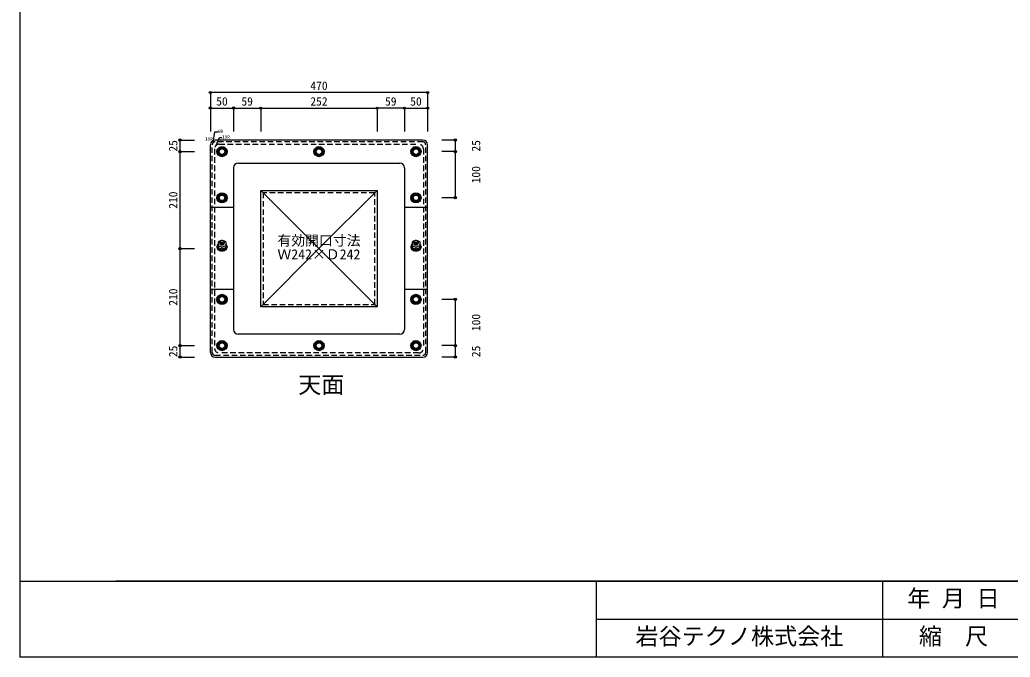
# Model space of a CAD drawing. Units: millimetres at full size, sheet at 1:10. Extents: x -10475 to 9199, y -10092 to 10143.
# Drawn here: x -6012 to -3867, y 6756 to 8136 of the extents above; entities that cross this region are included whole.
import ezdxf
from ezdxf.enums import TextEntityAlignment as Align

# ---------------------------------------------------------------- set-up
doc = ezdxf.new("R2010")
doc.units = ezdxf.units.MM
doc.header["$LTSCALE"] = 10
doc.header["$PDMODE"] = 32
doc.header["$PDSIZE"] = 5
doc.linetypes.add('DASHED1', pattern=[1.8, 1.2, -0.6])
for name, color, linetype in [('0-0_FRP', 7, 'Continuous'), ('0-3_開口寸法', 2, 'DASHED1'), ('0-8_FRP寸法', 3, 'Continuous'), ('0-F_図面枠', 7, 'Continuous')]:
    doc.layers.add(name, color=color, linetype=linetype)
doc.styles.add('ＭＳ ゴシック', font='')
doc.styles.get('ＭＳ ゴシック').set_extended_font_data('MS Gothic')

msp = doc.modelspace()

# ---------------------------------------------------------------- linework, layer by layer
at = {"layer": '0-0_FRP', "color": 4}
for p, q in [((-5138.76, 7875.75), (-5588.76, 7875.75)), ((-5598.76, 7415.75), (-5598.76, 7865.75)), ((-5128.76, 7415.75), (-5128.76, 7865.75)), ((-5548.76, 7815.75), (-5548.76, 7465.75)), ((-5538.76, 7825.75), (-5188.76, 7825.75)), ((-5178.76, 7815.75), (-5178.76, 7465.75)), ((-5489.76, 7766.75), (-5237.76, 7514.75)), ((-5363.76, 7640.75), (-5237.76, 7766.75)), ((-5237.76, 7766.75), (-5237.76, 7514.75)), ((-5598.76, 7730.35), (-5548.76, 7730.35)), ((-5178.76, 7730.35), (-5128.76, 7730.35)), ((-5582.81, 7646.65), (-5582.81, 7645.03)), ((-5570.02, 7640.27), (-5570.47, 7640.72)), ((-5570.02, 7640.27), (-5570.17, 7638.6)), ((-5569.26, 7638.96), (-5570.09, 7639.53)), ((-5569.08, 7640.66), (-5569.58, 7641.13)), ((-5569.08, 7640.66), (-5569.26, 7638.96)), ((-5564.71, 7646.65), (-5564.71, 7645.03)), ((-5363.76, 7640.75), (-5489.76, 7514.75)), ((-5162.81, 7646.65), (-5162.81, 7645.03)), ((-5150.02, 7640.27), (-5150.47, 7640.72)), ((-5150.02, 7640.27), (-5150.17, 7638.6)), ((-5149.26, 7638.96), (-5150.09, 7639.53)), ((-5149.08, 7640.66), (-5149.58, 7641.13)), ((-5149.08, 7640.66), (-5149.26, 7638.96)), ((-5144.71, 7646.65), (-5144.71, 7645.03)), ((-5598.76, 7552.69), (-5548.76, 7552.69)), ((-5178.76, 7552.69), (-5128.76, 7552.69)), ((-5237.76, 7514.75), (-5489.76, 7514.75)), ((-5188.76, 7455.75), (-5538.76, 7455.75)), ((-5588.76, 7405.75), (-5138.76, 7405.75))]:
    msp.add_line(p, q, dxfattribs=at)
at = {"layer": '0-0_FRP', "linetype": 'DASHED1'}
for p, q in [((-5138.76, 7871.75), (-5588.76, 7871.75)), ((-5594.76, 7415.75), (-5594.76, 7865.75)), ((-5589.76, 7856.75), (-5589.76, 7424.75)), ((-5579.76, 7866.75), (-5147.76, 7866.75)), ((-5137.76, 7856.75), (-5137.76, 7424.75)), ((-5132.76, 7415.75), (-5132.76, 7865.75)), ((-5588.76, 7409.75), (-5138.76, 7409.75)), ((-5147.76, 7414.75), (-5579.76, 7414.75))]:
    msp.add_line(p, q, dxfattribs=at)
at = {"layer": '0-0_FRP'}
for p, q in [((-5565.76, 7655.31), (-5569.89, 7657.23)), ((-5565.76, 7655.31), (-5565.76, 7642.92)), ((-5145.76, 7655.31), (-5149.89, 7657.23)), ((-5145.76, 7655.31), (-5145.76, 7642.92)), ((-5578.76, 7654.83), (-5578.76, 7652.49)), ((-5573.76, 7644.1), (-5573.76, 7639.18)), ((-5573.76, 7639.18), (-5565.76, 7642.92)), ((-5568.76, 7654.83), (-5568.76, 7652.49)), ((-5158.76, 7654.83), (-5158.76, 7652.49)), ((-5153.76, 7644.1), (-5153.76, 7639.18)), ((-5153.76, 7639.18), (-5145.76, 7642.92)), ((-5148.76, 7654.83), (-5148.76, 7652.49))]:
    msp.add_line(p, q, dxfattribs=at)
at = {"layer": '0-0_FRP', "color": 3}
for p, q in [((-5584.76, 7645.03), (-5584.76, 7643.99)), ((-5562.76, 7645.03), (-5562.76, 7643.99)), ((-5164.76, 7645.03), (-5164.76, 7643.99)), ((-5142.76, 7645.03), (-5142.76, 7643.99))]:
    msp.add_line(p, q, dxfattribs=at)
at = {"layer": '0-0_FRP'}
for points in [[(-5578.38, 7858.75), (-5583, 7850.75), (-5578.38, 7842.75), (-5569.14, 7842.75), (-5564.53, 7850.75), (-5569.14, 7858.75)], [(-5368.38, 7858.75), (-5373, 7850.75), (-5368.38, 7842.75), (-5359.14, 7842.75), (-5354.53, 7850.75), (-5359.14, 7858.75)], [(-5158.38, 7858.75), (-5163, 7850.75), (-5158.38, 7842.75), (-5149.14, 7842.75), (-5144.53, 7850.75), (-5149.14, 7858.75)], [(-5578.38, 7758.75), (-5583, 7750.75), (-5578.38, 7742.75), (-5569.14, 7742.75), (-5564.53, 7750.75), (-5569.14, 7758.75)], [(-5158.38, 7758.75), (-5163, 7750.75), (-5158.38, 7742.75), (-5149.14, 7742.75), (-5144.53, 7750.75), (-5149.14, 7758.75)], [(-5578.38, 7538.75), (-5583, 7530.75), (-5578.38, 7522.75), (-5569.14, 7522.75), (-5564.53, 7530.75), (-5569.14, 7538.75)], [(-5158.38, 7538.75), (-5163, 7530.75), (-5158.38, 7522.75), (-5149.14, 7522.75), (-5144.53, 7530.75), (-5149.14, 7538.75)], [(-5578.38, 7438.75), (-5583, 7430.75), (-5578.38, 7422.75), (-5569.14, 7422.75), (-5564.53, 7430.75), (-5569.14, 7438.75)], [(-5368.38, 7438.75), (-5373, 7430.75), (-5368.38, 7422.75), (-5359.14, 7422.75), (-5354.53, 7430.75), (-5359.14, 7438.75)], [(-5158.38, 7438.75), (-5163, 7430.75), (-5158.38, 7422.75), (-5149.14, 7422.75), (-5144.53, 7430.75), (-5149.14, 7438.75)]]:
    msp.add_lwpolyline(points, close=True, dxfattribs=at)
at = {"layer": '0-0_FRP', "color": 4}
msp.add_lwpolyline([(-5489.76, 7514.75), (-5489.76, 7766.75), (-5237.76, 7766.75)], dxfattribs=at)
at = {"layer": '0-0_FRP'}
for points in [[(-5577.64, 7657.23), (-5581.76, 7655.31), (-5581.76, 7642.92), (-5573.76, 7639.18)], [(-5572.7, 7658.55), (-5573.76, 7659.04), (-5574.82, 7658.55)], [(-5157.64, 7657.23), (-5161.76, 7655.31), (-5161.76, 7642.92), (-5153.76, 7639.18)], [(-5152.7, 7658.55), (-5153.76, 7659.04), (-5154.82, 7658.55)], [(-5581.76, 7647.83), (-5573.76, 7644.1), (-5565.76, 7647.83)], [(-5161.76, 7647.83), (-5153.76, 7644.1), (-5145.76, 7647.83)]]:
    msp.add_lwpolyline(points, dxfattribs=at)
at = {"layer": '0-0_FRP', "color": 3}
for centre in [(-5573.76, 7850.75), (-5363.76, 7850.75), (-5153.76, 7850.75), (-5573.76, 7750.75), (-5153.76, 7750.75), (-5573.76, 7530.75), (-5153.76, 7530.75), (-5573.76, 7430.75), (-5363.76, 7430.75), (-5153.76, 7430.75)]:
    msp.add_circle(centre, 11, dxfattribs=at)
at = {"layer": '0-0_FRP'}
for centre, radius in [((-5573.76, 7850.75), 8), ((-5573.76, 7850.75), 6), ((-5363.76, 7850.75), 8), ((-5363.76, 7850.75), 6), ((-5153.76, 7850.75), 8), ((-5153.76, 7850.75), 6), ((-5573.76, 7750.75), 8), ((-5573.76, 7750.75), 6), ((-5153.76, 7750.75), 8), ((-5153.76, 7750.75), 6), ((-5573.76, 7530.75), 8), ((-5573.76, 7530.75), 6), ((-5153.76, 7530.75), 8), ((-5153.76, 7530.75), 6), ((-5573.76, 7430.75), 8), ((-5573.76, 7430.75), 6), ((-5363.76, 7430.75), 8), ((-5363.76, 7430.75), 6), ((-5153.76, 7430.75), 8), ((-5153.76, 7430.75), 6)]:
    msp.add_circle(centre, radius, dxfattribs=at)
at = {"layer": '0-0_FRP', "color": 4}
for centre, radius, start, end in [((-5588.76, 7865.75), 10, 90, 180), ((-5138.76, 7865.75), 10, 0, 90), ((-5573.76, 7850.75), 9.05, 122.126, 177.874), ((-5573.76, 7850.75), 9.05, 182.126, 237.874), ((-5573.76, 7850.75), 9.05, 62.126, 117.874), ((-5573.76, 7850.75), 9.05, 2.126, 57.874), ((-5573.76, 7850.75), 9.05, 302.126, 357.874), ((-5363.76, 7850.75), 9.05, 122.126, 177.874), ((-5363.76, 7850.75), 9.05, 182.126, 237.874), ((-5363.76, 7850.75), 9.05, 62.126, 117.874), ((-5363.76, 7850.75), 9.05, 2.126, 57.874), ((-5363.76, 7850.75), 9.05, 302.126, 357.874), ((-5153.76, 7850.75), 9.05, 122.126, 177.874), ((-5153.76, 7850.75), 9.05, 182.126, 237.874), ((-5153.76, 7850.75), 9.05, 62.126, 117.874), ((-5153.76, 7850.75), 9.05, 2.126, 57.874), ((-5153.76, 7850.75), 9.05, 302.126, 357.874), ((-5573.76, 7850.75), 9.05, 242.126, 297.874), ((-5363.76, 7850.75), 9.05, 242.126, 297.874), ((-5153.76, 7850.75), 9.05, 242.126, 297.874), ((-5538.76, 7815.75), 10, 90, 180), ((-5188.76, 7815.75), 10, 0, 90), ((-5573.76, 7750.75), 9.05, 122.126, 177.874), ((-5573.76, 7750.75), 9.05, 182.126, 237.874), ((-5573.76, 7750.75), 9.05, 62.126, 117.874), ((-5573.76, 7750.75), 9.05, 242.126, 297.874), ((-5573.76, 7750.75), 9.05, 2.126, 57.874), ((-5573.76, 7750.75), 9.05, 302.126, 357.874), ((-5153.76, 7750.75), 9.05, 122.126, 177.874), ((-5153.76, 7750.75), 9.05, 182.126, 237.874), ((-5153.76, 7750.75), 9.05, 62.126, 117.874), ((-5153.76, 7750.75), 9.05, 242.126, 297.874), ((-5153.76, 7750.75), 9.05, 2.126, 57.874), ((-5153.76, 7750.75), 9.05, 302.126, 357.874), ((-5573.76, 7530.75), 9.05, 122.126, 177.874), ((-5573.76, 7530.75), 9.05, 182.126, 237.874), ((-5573.76, 7530.75), 9.05, 62.126, 117.874), ((-5573.76, 7530.75), 9.05, 2.126, 57.874), ((-5573.76, 7530.75), 9.05, 302.126, 357.874), ((-5153.76, 7530.75), 9.05, 122.126, 177.874), ((-5153.76, 7530.75), 9.05, 182.126, 237.874), ((-5153.76, 7530.75), 9.05, 62.126, 117.874), ((-5153.76, 7530.75), 9.05, 2.126, 57.874), ((-5153.76, 7530.75), 9.05, 302.126, 357.874), ((-5573.76, 7530.75), 9.05, 242.126, 297.874), ((-5153.76, 7530.75), 9.05, 242.126, 297.874), ((-5538.76, 7465.75), 10, 180, 270), ((-5188.76, 7465.75), 10, 270, 0), ((-5573.76, 7430.75), 9.05, 122.126, 177.874), ((-5573.76, 7430.75), 9.05, 182.126, 237.874), ((-5573.76, 7430.75), 9.05, 62.126, 117.874), ((-5573.76, 7430.75), 9.05, 242.126, 297.874), ((-5573.76, 7430.75), 9.05, 2.126, 57.874), ((-5573.76, 7430.75), 9.05, 302.126, 357.874), ((-5363.76, 7430.75), 9.05, 122.126, 177.874), ((-5363.76, 7430.75), 9.05, 182.126, 237.874), ((-5363.76, 7430.75), 9.05, 62.126, 117.874), ((-5363.76, 7430.75), 9.05, 242.126, 297.874), ((-5363.76, 7430.75), 9.05, 2.126, 57.874), ((-5363.76, 7430.75), 9.05, 302.126, 357.874), ((-5153.76, 7430.75), 9.05, 122.126, 177.874), ((-5153.76, 7430.75), 9.05, 182.126, 237.874), ((-5153.76, 7430.75), 9.05, 62.126, 117.874), ((-5153.76, 7430.75), 9.05, 242.126, 297.874), ((-5153.76, 7430.75), 9.05, 2.126, 57.874), ((-5153.76, 7430.75), 9.05, 302.126, 357.874), ((-5588.76, 7415.75), 10, 180, 270), ((-5138.76, 7415.75), 10, 270, 0)]:
    msp.add_arc(centre, radius, start, end, dxfattribs=at)
at = {"layer": '0-0_FRP', "linetype": 'DASHED1'}
for centre, radius, start, end in [((-5588.76, 7865.75), 6, 90, 180), ((-5138.76, 7865.75), 6, 0, 90), ((-5579.76, 7856.75), 10, 90, 180), ((-5147.76, 7856.75), 10, 0, 90), ((-5579.76, 7424.75), 10, 180, 270), ((-5147.76, 7424.75), 10, 270, 0), ((-5588.76, 7415.75), 6, 180, 270), ((-5138.76, 7415.75), 6, 270, 0)]:
    msp.add_arc(centre, radius, start, end, dxfattribs=at)
at = {"layer": '0-0_FRP'}
for centre, major_axis in [((-5573.76, 7654.83), (-5, 0)), ((-5573.76, 7655.8), (-3.5, 0)), ((-5153.76, 7654.83), (-5, 0)), ((-5153.76, 7655.8), (-3.5, 0))]:
    msp.add_ellipse(centre, major_axis=major_axis, ratio=0.761243, dxfattribs=at)
at = {"layer": '0-0_FRP', "color": 3}
for centre, start_param, end_param in [((-5573.76, 7645.03), 5.5267289, 10.1812343), ((-5573.76, 7643.99), 6.2831853, 9.424778), ((-5153.76, 7645.03), 5.5267289, 10.1812343), ((-5153.76, 7643.99), 6.2831853, 9.424778)]:
    msp.add_ellipse(centre, major_axis=(-11, 0), ratio=0.761243, start_param=start_param, end_param=end_param, dxfattribs=at)
at = {"layer": '0-0_FRP', "color": 4}
for centre, start_param, end_param in [((-5573.76, 7646.65), 5.7966923, 6.7696783), ((-5573.76, 7645.03), 6.2831853, 8.2623156), ((-5573.76, 7646.65), 0.6086833, 1.4470315), ((-5573.76, 7646.65), 1.6945612, 1.9968055), ((-5573.76, 7645.03), 2.0916461, 3.1415927), ((-5573.76, 7646.65), 2.1143184, 2.5329093), ((-5573.76, 7646.65), 2.6550996, 3.6280857), ((-5153.76, 7646.65), 5.7966923, 6.7696783), ((-5153.76, 7645.03), 6.2831853, 8.2623156), ((-5153.76, 7646.65), 0.6086833, 1.4470315), ((-5153.76, 7646.65), 1.6945612, 1.9968055), ((-5153.76, 7645.03), 2.0916461, 3.1415927), ((-5153.76, 7646.65), 2.1143184, 2.5329093), ((-5153.76, 7646.65), 2.6550996, 3.6280857)]:
    msp.add_ellipse(centre, major_axis=(-9.05, 0), ratio=0.773861, start_param=start_param, end_param=end_param, dxfattribs=at)
at = {"layer": '0-0_FRP'}
for centre in [(-5573.76, 7652.49), (-5153.76, 7652.49)]:
    msp.add_ellipse(centre, major_axis=(-5, 0), ratio=0.761243, start_param=6.2828527, end_param=9.4251105, dxfattribs=at)
at = {"layer": '0-3_開口寸法', "color": 3}
for p, q in [((-5484.76, 7761.75), (-5484.76, 7519.75)), ((-5242.76, 7761.75), (-5484.76, 7761.75)), ((-5242.76, 7519.75), (-5242.76, 7761.75)), ((-5484.76, 7519.75), (-5242.76, 7519.75))]:
    msp.add_line(p, q, dxfattribs=at)
at = {"layer": '0-8_FRP寸法'}
for p, q in [((-5598.76, 7978.72), (-5598.76, 7944.56)), ((-5128.76, 7978.72), (-5128.76, 7944.56)), ((-5598.76, 7944.96), (-5598.76, 7894.56)), ((-5548.76, 7944.96), (-5548.76, 7894.56)), ((-5548.76, 7944.81), (-5548.76, 7894.47)), ((-5489.76, 7944.81), (-5489.76, 7894.47)), ((-5237.76, 7944.81), (-5237.76, 7894.47)), ((-5178.76, 7944.81), (-5178.76, 7894.47)), ((-5178.76, 7944.81), (-5178.76, 7894.47)), ((-5128.76, 7944.81), (-5128.76, 7894.47)), ((-5664.89, 7875.75), (-5633.41, 7875.75)), ((-5068.82, 7875.75), (-5097.89, 7875.75)), ((-5664.89, 7850.75), (-5633.41, 7850.75)), ((-5068.82, 7850.75), (-5097.89, 7850.75)), ((-5068.82, 7850.75), (-5097.89, 7850.75)), ((-5068.82, 7750.75), (-5097.89, 7750.75)), ((-5664.89, 7640.75), (-5633.41, 7640.75)), ((-5068.82, 7530.75), (-5097.89, 7530.75)), ((-5664.89, 7430.75), (-5633.41, 7430.75)), ((-5068.82, 7430.75), (-5097.89, 7430.75)), ((-5068.82, 7430.75), (-5097.89, 7430.75)), ((-5664.89, 7405.75), (-5633.41, 7405.75)), ((-5068.82, 7405.75), (-5097.89, 7405.75))]:
    msp.add_line(p, q, dxfattribs=at)
at = {"layer": '0-8_FRP寸法', "color": 4}
for p, q in [((-5128.76, 7978.72), (-5598.76, 7978.72)), ((-5598.76, 7944.96), (-5548.76, 7944.96)), ((-5548.76, 7944.81), (-5489.76, 7944.81)), ((-5489.76, 7944.81), (-5237.76, 7944.81)), ((-5178.76, 7944.81), (-5237.76, 7944.81)), ((-5178.76, 7944.81), (-5128.76, 7944.81)), ((-5593, 7870.21), (-5589.02, 7893.75)), ((-5589.02, 7893.75), (-5582.97, 7893.75)), ((-5664.89, 7875.75), (-5664.89, 7850.75)), ((-5068.82, 7875.75), (-5068.82, 7850.75)), ((-5664.89, 7850.75), (-5664.89, 7640.75)), ((-5068.82, 7850.75), (-5068.82, 7750.75)), ((-5664.89, 7640.75), (-5664.89, 7430.75)), ((-5068.82, 7530.75), (-5068.82, 7430.75)), ((-5664.89, 7430.75), (-5664.89, 7405.75)), ((-5068.82, 7430.75), (-5068.82, 7405.75))]:
    msp.add_line(p, q, dxfattribs=at)
msp.add_lwpolyline([(-5586.36, 7864.39), (-5579.13, 7881.35), (-5573.97, 7881.35)], dxfattribs=at)
at = {"layer": '0-8_FRP寸法', "color": 6}
for p in [(-5598.76, 7978.72), (-5128.76, 7978.72), (-5598.76, 7944.96), (-5548.76, 7944.96), (-5548.76, 7944.81), (-5489.76, 7944.81), (-5237.76, 7944.81), (-5178.76, 7944.81), (-5128.76, 7944.81), (-5664.89, 7875.75), (-5068.82, 7875.75), (-5664.89, 7850.75), (-5068.82, 7850.75), (-5068.82, 7750.75), (-5664.89, 7640.75), (-5068.82, 7530.75), (-5664.89, 7430.75), (-5068.82, 7430.75), (-5664.89, 7405.75), (-5068.82, 7405.75)]:
    msp.add_point(p, dxfattribs=at)
at = {"layer": '0-F_図面枠'}
for p, q in [((-6011.52, 9516.12), (-6011.52, 6756.12)), ((-6011.52, 6920.46), (-2011.52, 6920.46)), ((-2011.52, 6920.46), (-5803.94, 6920.46)), ((-4763.28, 6920.46), (-4763.28, 6756.12)), ((-4143.79, 6920.46), (-4143.79, 6756.12)), ((-2011.52, 6756.12), (-6011.52, 6756.12))]:
    msp.add_line(p, q, dxfattribs=at)
msp.add_lwpolyline([(-4763.28, 6838.29), (-4143.79, 6838.29), (-3403.58, 6838.29)], dxfattribs=at)

# ---------------------------------------------------------------- texts
at = {"layer": '0-0_FRP', "color": 6, "style": 'ＭＳ ゴシック'}
msp.add_text('天面', height=36.66, dxfattribs=at).set_placement((-5408.78, 7316.84), align=Align.BOTTOM_LEFT)
at = {"layer": '0-3_開口寸法', "color": 3, "style": 'ＭＳ ゴシック'}
for s, p in [('有効開口寸法', (-5453.76, 7640.75)), ('Ｗ242×Ｄ242', (-5453.76, 7610.75))]:
    msp.add_text(s, height=21.99, dxfattribs=at).set_placement(p, align=Align.BOTTOM_LEFT)
at = {"layer": '0-8_FRP寸法', "style": 'ＭＳ ゴシック'}
for s, p in [('470', (-5382.51, 7978.72)), ('50', (-5586.26, 7944.96)), ('59', (-5531.76, 7944.81)), ('252', (-5382.51, 7944.81)), ('59', (-5220.76, 7944.81)), ('50', (-5166.26, 7944.81))]:
    msp.add_text(s, height=18.33, dxfattribs=at).set_placement(p, align=Align.BOTTOM_LEFT)
at = {"layer": '0-8_FRP寸法', "color": 6, "style": 'ＭＳ ゴシック'}
for s, p in [('6R', (-5582.97, 7888.75)), ('10R', (-5610.82, 7872.06)), ('10R', (-5573.97, 7876.35))]:
    msp.add_text(s, height=7.331, dxfattribs=at).set_placement(p, align=Align.BOTTOM_LEFT)
at = {"layer": '0-8_FRP寸法', "style": 'ＭＳ ゴシック'}
for s, p in [('25', (-5664.89, 7850.75)), ('25', (-5009.16, 7850.75)), ('100', (-5009.16, 7782)), ('210', (-5664.89, 7727)), ('210', (-5664.89, 7517)), ('100', (-5009.16, 7462)), ('25', (-5664.89, 7405.75)), ('25', (-5009.16, 7405.75))]:
    msp.add_text(s, height=18.33, rotation=90, dxfattribs=at).set_placement(p, align=Align.BOTTOM_LEFT)
at = {"layer": '0-F_図面枠', "color": 6, "style": 'ＭＳ ゴシック'}
for s, p in [('年 月 日', (-4089.9, 6854.37)), ('岩谷テクノ株式会社', (-4678.54, 6772.2)), ('縮\u3000尺', (-4064.9, 6772.2))]:
    msp.add_text(s, height=36.66, dxfattribs=at).set_placement(p, align=Align.BOTTOM_LEFT)

doc.saveas('drawing.dxf')
